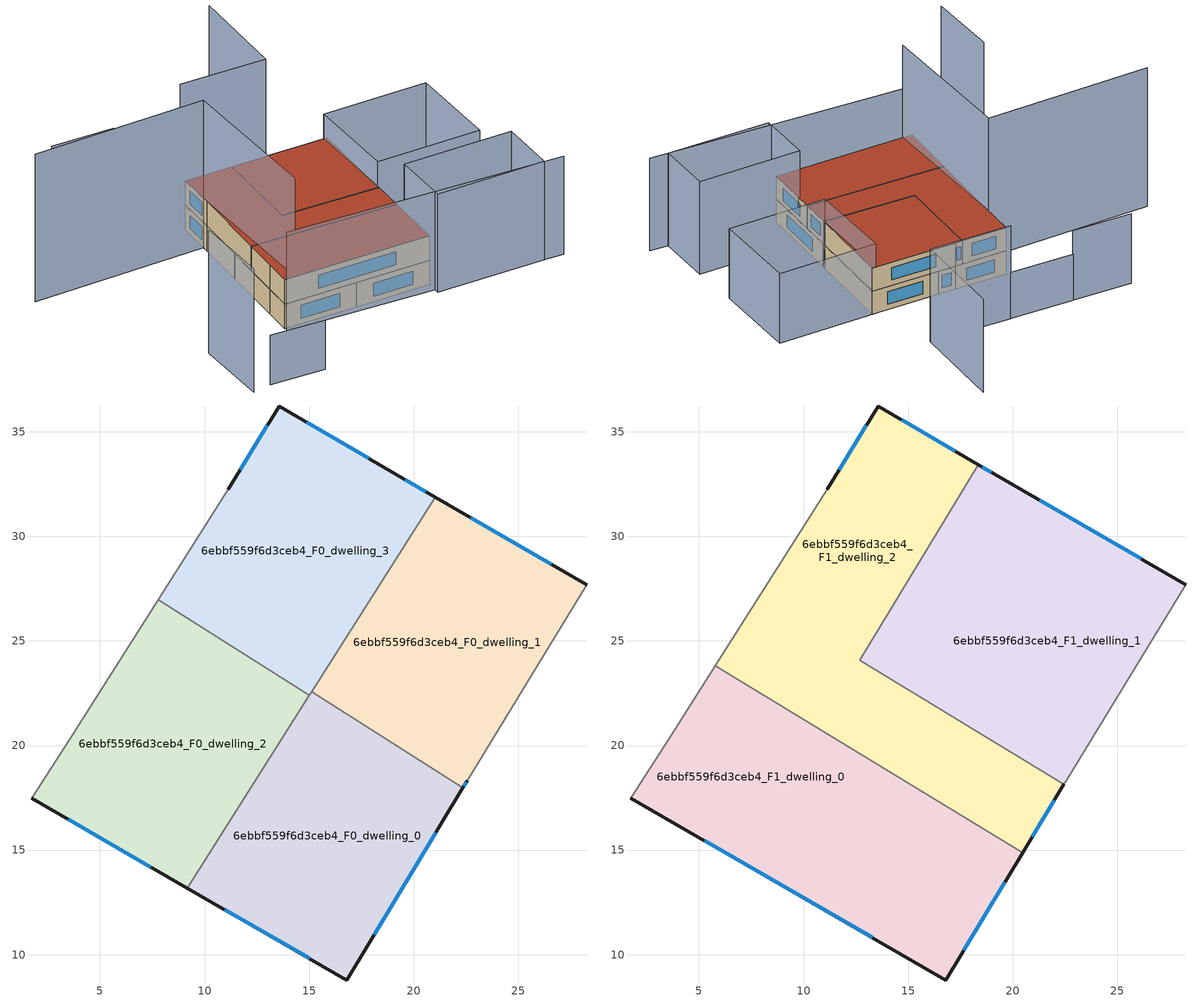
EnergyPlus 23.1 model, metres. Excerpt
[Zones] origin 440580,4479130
6ebbf559f6d3ceb4_F0_dwelling_0
 floor ground (EU_floor_Construction): 22.36,17.98 16.8,8.79 9.18,13.19 15.12,22.57 z0
 wall outside (EU_wall_Construction): 9.18,13.19 16.8,8.79 22.36,17.98 z0:3
 wall to 6ebbf559f6d3ceb4_F0_dwelling_1 (EU_wall_Construction): 22.36,17.98 15.12,22.57 z0:3
 wall to 6ebbf559f6d3ceb4_F0_dwelling_2 (EU_wall_Construction): 15.01,22.4 9.18,13.19 z0:3
 wall to 6ebbf559f6d3ceb4_F0_dwelling_3 (EU_wall_Construction): 15.12,22.57 15.01,22.4 z0:3
 window (EU_Window_Construction): 18.1,10.94 21.06,15.83 / 10.97,12.16 15.02,9.82 z0.7:2.3
6ebbf559f6d3ceb4_F0_dwelling_1
 floor ground (EU_floor_Construction): 28.27,27.69 22.56,18.32 22.36,17.98 15.12,22.57 21.02,31.88 z0
 wall outside (EU_wall_Construction): 28.27,27.69 21.02,31.88 / 22.36,17.98 22.56,18.32 z0:3
 wall adiabatic (EU_wall_Construction): 22.56,18.32 28.27,27.69 z0:3
 wall to 6ebbf559f6d3ceb4_F0_dwelling_3 (EU_wall_Construction): 21.02,31.88 15.12,22.57 z0:3
 window (EU_Window_Construction): 26.58,28.67 22.72,30.9 / 22.4,18.06 22.51,18.24 z0.7:2.3
6ebbf559f6d3ceb4_F0_dwelling_2
 floor ground (EU_floor_Construction): 15.01,22.39 9.18,13.19 1.74,17.48 3.56,20.29 7.79,26.97 z0
 wall outside (EU_wall_Construction): 1.74,17.48 9.18,13.19 z0:3
 wall adiabatic (EU_wall_Construction): 7.79,26.97 3.56,20.29 1.74,17.48 z0:3
 wall to 6ebbf559f6d3ceb4_F0_dwelling_3 (EU_wall_Construction): 15.01,22.39 7.79,26.97 z0:3
 window (EU_Window_Construction): 3.48,16.47 7.44,14.19 z0.7:2.3
6ebbf559f6d3ceb4_F0_dwelling_3
 floor ground (EU_floor_Construction): 19.15,32.96 21.02,31.88 15.01,22.39 7.79,26.97 11.14,32.26 13.57,36.23 z0
 wall outside (EU_wall_Construction): 21.02,31.88 19.15,32.96 13.57,36.23 11.14,32.26 z0:3
 wall adiabatic (EU_wall_Construction): 11.14,32.26 7.79,26.97 z0:3
 window (EU_Window_Construction): 13,35.3 11.71,33.19 / 17.84,33.73 14.88,35.47 / 20.58,32.13 19.59,32.71 z0.7:2.3
6ebbf559f6d3ceb4_F1_dwelling_0
 floor to 6ebbf559f6d3ceb4_F0_dwelling_0 (EU_floor_Construction): 20.48,14.88 16.8,8.79 9.18,13.19 13.1,19.37 z3
 floor to 6ebbf559f6d3ceb4_F0_dwelling_2 (EU_floor_Construction): 13.1,19.37 9.18,13.19 1.74,17.48 3.56,20.29 5.78,23.8 z3
 wall outside (EU_wall_Construction): 1.74,17.48 16.8,8.79 20.48,14.88 z3:6
 wall adiabatic (EU_wall_Construction): 5.78,23.8 3.56,20.29 1.74,17.48 z3:6
 wall to 6ebbf559f6d3ceb4_F1_dwelling_2 (EU_wall_Construction): 20.48,14.88 5.78,23.8 z3:6
 window (EU_Window_Construction): 17.67,10.22 19.62,13.46 / 5.27,15.44 13.28,10.82 z3.7:5.3
 roof outside (EU_roof_Construction): 16.8,8.79 20.48,14.88 5.78,23.8 3.56,20.29 1.74,17.48 z6
6ebbf559f6d3ceb4_F1_dwelling_1
 floor to 6ebbf559f6d3ceb4_F0_dwelling_1 (EU_floor_Construction): 28.27,27.69 22.56,18.32 22.45,18.14 15.13,22.59 21.02,31.88 z3
 floor to 6ebbf559f6d3ceb4_F0_dwelling_3 (EU_floor_Construction): 21.02,31.88 15.13,22.59 12.69,24.07 18.36,33.42 19.15,32.96 z3
 wall outside (EU_wall_Construction): 28.27,27.69 19.15,32.96 18.36,33.42 z3:6
 wall to 6ebbf559f6d3ceb4_F1_dwelling_2 (EU_wall_Construction): 18.36,33.42 12.69,24.07 22.45,18.14 z3:6
 wall adiabatic (EU_wall_Construction): 22.45,18.14 22.56,18.32 28.27,27.69 z3:6
 window (EU_Window_Construction): 18.97,33.07 18.55,33.31 / 26.14,28.92 21.29,31.73 z3.7:5.3
 roof outside (EU_roof_Construction): 22.56,18.32 28.27,27.69 19.15,32.96 18.36,33.42 12.69,24.07 22.45,18.14 z6
6ebbf559f6d3ceb4_F1_dwelling_2
 floor to 6ebbf559f6d3ceb4_F0_dwelling_2 (EU_floor_Construction): 15.01,22.39 13.1,19.37 5.78,23.8 7.79,26.97 z3
 floor to 6ebbf559f6d3ceb4_F0_dwelling_3 (EU_floor_Construction): 18.36,33.42 12.69,24.07 15.13,22.59 15.01,22.39 7.79,26.97 11.14,32.26 13.57,36.23 z3
 floor to 6ebbf559f6d3ceb4_F0_dwelling_0 (EU_floor_Construction): 22.36,17.98 20.48,14.88 13.1,19.37 15.12,22.57 z3
 floor to 6ebbf559f6d3ceb4_F0_dwelling_1 (EU_floor_Construction): 22.45,18.14 22.36,17.98 15.12,22.57 15.13,22.59 z3
 wall outside (EU_wall_Construction): 18.36,33.42 13.57,36.23 11.14,32.26 / 20.48,14.88 22.45,18.14 z3:6
 wall adiabatic (EU_wall_Construction): 11.14,32.26 5.78,23.8 z3:6
 window (EU_Window_Construction): 13,35.3 11.71,33.19 / 17.24,34.08 14.69,35.58 / 20.95,15.65 21.99,17.38 z3.7:5.3
 roof outside (EU_roof_Construction): 20.48,14.88 22.45,18.14 12.69,24.07 18.36,33.42 13.57,36.23 11.14,32.26 5.78,23.8 z6
shading: -8.54,13.28 -3.08,9.82 / 21.53,41.28 14.65,45.42 z0:6; -6.41,21.89 -10.68,14.01 z0:15; 1.5,17.12 29,-0.26 / 36.32,46.49 30.12,36.13 / 30.12,36.13 21.42,41.34 / 27.07,0.96 15.93,7.34 / 15.93,7.34 19.34,13.3 / 19.34,13.3 30.48,6.92 / 30.48,6.92 27.07,0.96 z0:12; 14.62,45.38 8.35,49.19 / 33.27,12.31 22.56,18.32 / 22.56,18.32 27.93,27.89 / 27.93,27.89 38.64,21.87 / 38.64,21.87 33.27,12.31 z0:9; -6.58,42.59 11.45,32.82 / 11.45,32.82 2.81,16.89 z0:18
[Building]
EU S2 Campaign: North Axis=0; Terrain=City; Solar Distribution=FullExterior
[Site:Location]
Madrid: Latitude=40.5; Longitude=-3.5; Time Zone=1; Elevation=609
[SizingPeriod:WeatherFileDays]
AnnualSizingPeriod: Begin Month=1; Begin Day of Month=1; End Month=12; End Day of Month=31; Day of Week for Start Day=Monday; Use Weather File Daylight Saving Period=No; Use Weather File Rain and Snow Indicators=No
[MATERIAL]
EU_InternalMass_Material: Roughness=MediumRough; Thickness=0.1; Conductivity=1; Density=1800; Specific Heat=900; Thermal Absorptance=0.9; Solar Absorptance=0.7; Visible Absorptance=0.7
[MATERIAL:NOMASS] Roughness=MediumRough; Thermal Absorptance=0.9; Solar Absorptance=0.7; Visible Absorptance=0.7
Name | Thermal Resistance
EU_wall_NoMass | 0.419739
EU_roof_NoMass | 0.352165
EU_floor_NoMass | 0.608284
[WINDOWMATERIAL:SIMPLEGLAZINGSYSTEM]
EU_Window_SimpleGlazing: UFactor=4.8352; Solar Heat Gain Coefficient=0.85; Visible Transmittance=0.85
[CONSTRUCTION]
EU_wall_Construction: EU_wall_NoMass
EU_roof_Construction: EU_roof_NoMass
EU_floor_Construction: EU_floor_NoMass
EU_Window_Construction: EU_Window_SimpleGlazing
EU_InternalMass_Construction: EU_InternalMass_Material
[ZONE] Type=1; Multiplier=1; Ceiling Height=autocalculate; Floor Area=autocalculate; Part of Total Floor Area=Yes
Name | Volume
6ebbf559f6d3ceb4_F0_dwelling_0; 6ebbf559f6d3ceb4_F0_dwelling_1 | 284.387
6ebbf559f6d3ceb4_F1_dwelling_0 | 379.188
6ebbf559f6d3ceb4_F1_dwelling_1 | 379.178
6ebbf559f6d3ceb4_F0_dwelling_2 | 284.385
6ebbf559f6d3ceb4_F1_dwelling_2 | 379.167
6ebbf559f6d3ceb4_F0_dwelling_3 | 284.392
[INTERNALMASS] Construction=EU_InternalMass_Construction
Name | Zone or ZoneList | Surface Area
6ebbf559f6d3ceb4_F0_dwelling_0_EU_InternalMass | 6ebbf559f6d3ceb4_F0_dwelling_0 | 94.796
6ebbf559f6d3ceb4_F0_dwelling_1_EU_InternalMass | 6ebbf559f6d3ceb4_F0_dwelling_1 | 94.7946
6ebbf559f6d3ceb4_F0_dwelling_2_EU_InternalMass | 6ebbf559f6d3ceb4_F0_dwelling_2 | 94.7949
6ebbf559f6d3ceb4_F0_dwelling_3_EU_InternalMass | 6ebbf559f6d3ceb4_F0_dwelling_3 | 94.7981
6ebbf559f6d3ceb4_F1_dwelling_0_EU_InternalMass | 6ebbf559f6d3ceb4_F1_dwelling_0 | 126.395
6ebbf559f6d3ceb4_F1_dwelling_1_EU_InternalMass | 6ebbf559f6d3ceb4_F1_dwelling_1 | 126.39
6ebbf559f6d3ceb4_F1_dwelling_2_EU_InternalMass | 6ebbf559f6d3ceb4_F1_dwelling_2 | 126.389
[OTHEREQUIPMENT] Fuel Type=Electricity; Design Level Calculation Method=Watts/Area; Power per Zone Floor Area=1; Fraction Latent=0; Fraction Radiant=0; Fraction Lost=0; Carbon Dioxide Generation Rate=0; EndUse Subcategory=EU_Step8_InternalGains
Name | Zone or ZoneList or Space or SpaceList | Schedule
EU_Step8_InternalGain_6ebbf559f6d3ceb4_F0_dwelling_0_f000 | 6ebbf559f6d3ceb4_F0_dwelling_0 | EU_Step8_GainSchedule_6ebbf559f6d3ceb4_F0_dwelling_0_f000
EU_Step8_InternalGain_6ebbf559f6d3ceb4_F0_dwelling_1_f000 | 6ebbf559f6d3ceb4_F0_dwelling_1 | EU_Step8_GainSchedule_6ebbf559f6d3ceb4_F0_dwelling_1_f000
EU_Step8_InternalGain_6ebbf559f6d3ceb4_F0_dwelling_2_f000 | 6ebbf559f6d3ceb4_F0_dwelling_2 | EU_Step8_GainSchedule_6ebbf559f6d3ceb4_F0_dwelling_2_f000
EU_Step8_InternalGain_6ebbf559f6d3ceb4_F0_dwelling_3_f000 | 6ebbf559f6d3ceb4_F0_dwelling_3 | EU_Step8_GainSchedule_6ebbf559f6d3ceb4_F0_dwelling_3_f000
EU_Step8_InternalGain_6ebbf559f6d3ceb4_F1_dwelling_0_f000 | 6ebbf559f6d3ceb4_F1_dwelling_0 | EU_Step8_GainSchedule_6ebbf559f6d3ceb4_F1_dwelling_0_f000
EU_Step8_InternalGain_6ebbf559f6d3ceb4_F1_dwelling_1_f000 | 6ebbf559f6d3ceb4_F1_dwelling_1 | EU_Step8_GainSchedule_6ebbf559f6d3ceb4_F1_dwelling_1_f000
EU_Step8_InternalGain_6ebbf559f6d3ceb4_F1_dwelling_2_f000 | 6ebbf559f6d3ceb4_F1_dwelling_2 | EU_Step8_GainSchedule_6ebbf559f6d3ceb4_F1_dwelling_2_f000
[ZONEVENTILATION:DESIGNFLOWRATE] Schedule=EU_AlwaysOn; Design Flow Rate Calculation Method=AirChanges/Hour; Air Changes per Hour=0.703302; Ventilation Type=Natural; Fan Pressure Rise=0; Fan Total Efficiency=1; Constant Term Coefficient=1; Temperature Term Coefficient=0; Velocity Term Coefficient=0; Velocity Squared Term Coefficient=0; Minimum Indoor Temperature=-100; Maximum Indoor Temperature=100; Delta Temperature=-100; Minimum Outdoor Temperature=-100; Maximum Outdoor Temperature=100; Maximum Wind Speed=40
Name | Zone or ZoneList or Space or SpaceList
EU_ConstantAir_6ebbf559f6d3ceb4_F0_dwelling_0 | 6ebbf559f6d3ceb4_F0_dwelling_0
EU_ConstantAir_6ebbf559f6d3ceb4_F0_dwelling_1 | 6ebbf559f6d3ceb4_F0_dwelling_1
EU_ConstantAir_6ebbf559f6d3ceb4_F0_dwelling_2 | 6ebbf559f6d3ceb4_F0_dwelling_2
EU_ConstantAir_6ebbf559f6d3ceb4_F0_dwelling_3 | 6ebbf559f6d3ceb4_F0_dwelling_3
EU_ConstantAir_6ebbf559f6d3ceb4_F1_dwelling_0 | 6ebbf559f6d3ceb4_F1_dwelling_0
EU_ConstantAir_6ebbf559f6d3ceb4_F1_dwelling_1 | 6ebbf559f6d3ceb4_F1_dwelling_1
EU_ConstantAir_6ebbf559f6d3ceb4_F1_dwelling_2 | 6ebbf559f6d3ceb4_F1_dwelling_2
[HVACTEMPLATE:THERMOSTAT] Constant Heating Setpoint=20; Constant Cooling Setpoint=50
EU_HeatOnly_6ebbf559f6d3ceb4_F0_dwelling_0; EU_HeatOnly_6ebbf559f6d3ceb4_F0_dwelling_1; EU_HeatOnly_6ebbf559f6d3ceb4_F0_dwelling_2; EU_HeatOnly_6ebbf559f6d3ceb4_F0_dwelling_3; EU_HeatOnly_6ebbf559f6d3ceb4_F1_dwelling_0; EU_HeatOnly_6ebbf559f6d3ceb4_F1_dwelling_1; EU_HeatOnly_6ebbf559f6d3ceb4_F1_dwelling_2
[HVACTEMPLATE:ZONE:IDEALLOADSAIRSYSTEM] System Availability Schedule=EU_AlwaysOn; Maximum Heating Supply Air Temperature=50; Minimum Cooling Supply Air Temperature=13; Maximum Heating Supply Air Humidity Ratio=0.0156; Minimum Cooling Supply Air Humidity Ratio=0.0077; Heating Limit=NoLimit; Cooling Limit=NoLimit; Heating Availability Schedule=EU_AlwaysOn; Cooling Availability Schedule=EU_CoolingOff; Dehumidification Control Type=ConstantSensibleHeatRatio; Cooling Sensible Heat Ratio=0.7; Dehumidification Setpoint=60; Humidification Control Type=None; Humidification Setpoint=30; Outdoor Air Method=None; Outdoor Air Flow Rate per Person=0.00944; Outdoor Air Flow Rate per Zone Floor Area=0; Outdoor Air Flow Rate per Zone=0; Demand Controlled Ventilation Type=None; Outdoor Air Economizer Type=NoEconomizer; Heat Recovery Type=None; Sensible Heat Recovery Effectiveness=0.7; Latent Heat Recovery Effectiveness=0.65
Name | Template Thermostat
6ebbf559f6d3ceb4_F0_dwelling_0 | EU_HeatOnly_6ebbf559f6d3ceb4_F0_dwelling_0
6ebbf559f6d3ceb4_F0_dwelling_1 | EU_HeatOnly_6ebbf559f6d3ceb4_F0_dwelling_1
6ebbf559f6d3ceb4_F0_dwelling_2 | EU_HeatOnly_6ebbf559f6d3ceb4_F0_dwelling_2
6ebbf559f6d3ceb4_F0_dwelling_3 | EU_HeatOnly_6ebbf559f6d3ceb4_F0_dwelling_3
6ebbf559f6d3ceb4_F1_dwelling_0 | EU_HeatOnly_6ebbf559f6d3ceb4_F1_dwelling_0
6ebbf559f6d3ceb4_F1_dwelling_1 | EU_HeatOnly_6ebbf559f6d3ceb4_F1_dwelling_1
6ebbf559f6d3ceb4_F1_dwelling_2 | EU_HeatOnly_6ebbf559f6d3ceb4_F1_dwelling_2
[SIZING:ZONE] Zone Cooling Design Supply Air Temperature Input Method=SupplyAirTemperature; Zone Cooling Design Supply Air Temperature=13; Zone Heating Design Supply Air Temperature Input Method=SupplyAirTemperature; Zone Heating Design Supply Air Temperature=50; Zone Cooling Design Supply Air Humidity Ratio=0.008; Zone Heating Design Supply Air Humidity Ratio=0.008; Cooling Design Air Flow Method=DesignDay; Cooling Design Air Flow Rate=0; Cooling Minimum Air Flow per Zone Floor Area=0.000762; Cooling Minimum Air Flow=0; Cooling Minimum Air Flow Fraction=0.2; Heating Design Air Flow Method=DesignDay; Heating Design Air Flow Rate=0; Heating Maximum Air Flow per Zone Floor Area=0.002032; Heating Maximum Air Flow=0.141576; Heating Maximum Air Flow Fraction=0.3; Account for Dedicated Outdoor Air System=No; Dedicated Outdoor Air System Control Strategy=NeutralSupplyAir; Dedicated Outdoor Air Low Setpoint Temperature for Design=autosize; Dedicated Outdoor Air High Setpoint Temperature for Design=autosize; Zone Load Sizing Method=Sensible Load Only No Latent Load; Zone Latent Cooling Design Supply Air Humidity Ratio Input Method=HumidityRatioDifference; Zone Cooling Design Supply Air Humidity Ratio Difference=0.005; Zone Latent Heating Design Supply Air Humidity Ratio Input Method=HumidityRatioDifference; Zone Humidification Design Supply Air Humidity Ratio Difference=0.005
6ebbf559f6d3ceb4_F0_dwelling_0; 6ebbf559f6d3ceb4_F0_dwelling_1; 6ebbf559f6d3ceb4_F0_dwelling_2; 6ebbf559f6d3ceb4_F0_dwelling_3; 6ebbf559f6d3ceb4_F1_dwelling_0; 6ebbf559f6d3ceb4_F1_dwelling_1; 6ebbf559f6d3ceb4_F1_dwelling_2
[SCHEDULE:CONSTANT]
Name | Hourly Value
EU_AlwaysOn | 1
EU_CoolingOff | 0
[SCHEDULE:FILE] Column Number=1; Rows to Skip at Top=0; Number of Hours of Data=8760; Column Separator=Comma; Interpolate to Timestep=No; Minutes per Item=60; Adjust Schedule for Daylight Savings=Yes
Name | File
EU_Step8_GainSchedule_6ebbf559f6d3ceb4_F0_dwelling_0_f000 | ../../schedules/6ebbf559f6d3ceb4/6ebbf559f6d3ceb4_F0_dwelling_0_f000_gain.csv
EU_Step8_GainSchedule_6ebbf559f6d3ceb4_F0_dwelling_1_f000 | ../../schedules/6ebbf559f6d3ceb4/6ebbf559f6d3ceb4_F0_dwelling_1_f000_gain.csv
EU_Step8_GainSchedule_6ebbf559f6d3ceb4_F0_dwelling_2_f000 | ../../schedules/6ebbf559f6d3ceb4/6ebbf559f6d3ceb4_F0_dwelling_2_f000_gain.csv
EU_Step8_GainSchedule_6ebbf559f6d3ceb4_F0_dwelling_3_f000 | ../../schedules/6ebbf559f6d3ceb4/6ebbf559f6d3ceb4_F0_dwelling_3_f000_gain.csv
EU_Step8_GainSchedule_6ebbf559f6d3ceb4_F1_dwelling_0_f000 | ../../schedules/6ebbf559f6d3ceb4/6ebbf559f6d3ceb4_F1_dwelling_0_f000_gain.csv
EU_Step8_GainSchedule_6ebbf559f6d3ceb4_F1_dwelling_1_f000 | ../../schedules/6ebbf559f6d3ceb4/6ebbf559f6d3ceb4_F1_dwelling_1_f000_gain.csv
EU_Step8_GainSchedule_6ebbf559f6d3ceb4_F1_dwelling_2_f000 | ../../schedules/6ebbf559f6d3ceb4/6ebbf559f6d3ceb4_F1_dwelling_2_f000_gain.csv
